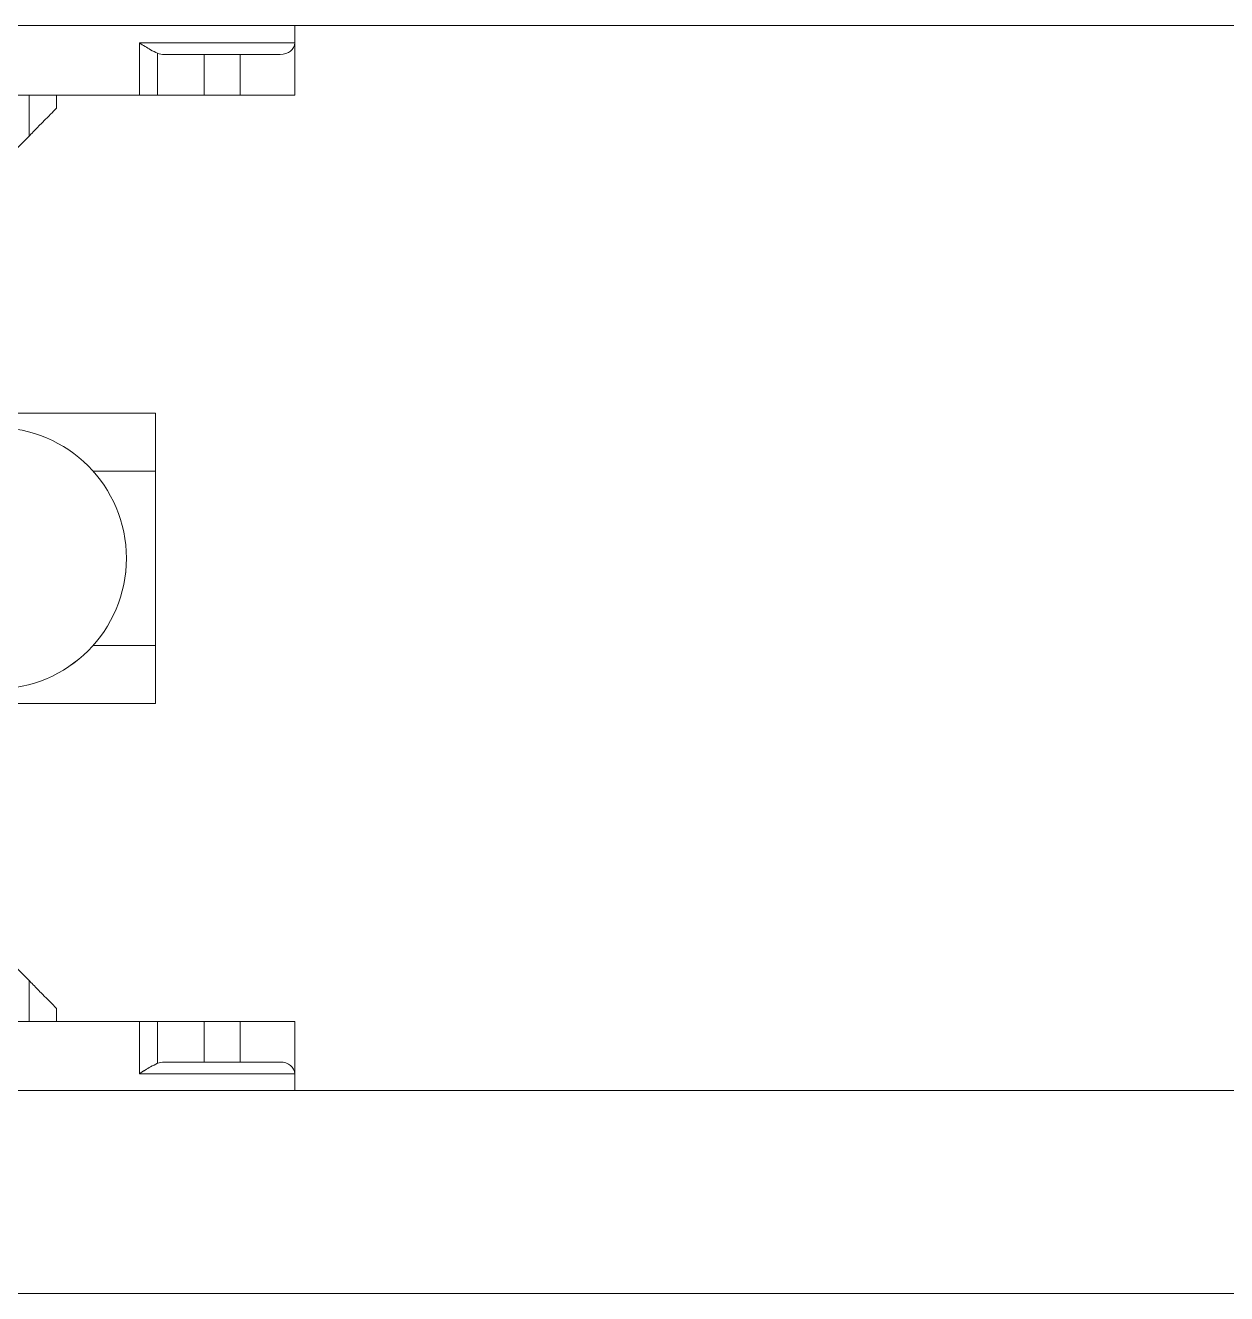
# Model space of a CAD drawing. Header units: inches. Extents: x -1851 to 6314, y -1304 to 4687.
# Drawn here: x 1557.29 to 1566.76, y 3726.85 to 3736.85 of the extents above; entities that cross this region are included whole.
import ezdxf

# ---------------------------------------------------------------- set-up
doc = ezdxf.new("R2010")
doc.units = ezdxf.units.IN
doc.header["$MEASUREMENT"] = 0
doc.layers.add('E-ARRY-TABL', color=9, linetype='Continuous')

# ---------------------------------------------------------------- blocks, each defined once
blk = doc.blocks.new('2.2.1_8 Mid Plan View')
at = {"color": 7, "linetype": 'Continuous', "lineweight": 15}
for p, q in [((26.705, -3.73684), (26.705, 2.68042)), ((27.3067, 2.68042), (27.3067, -3.73684)), ((26.59017, -3.62201), (26.59017, 2.56559)), ((26.71444, 0.16896), (26.705, 0.16896)), ((26.71444, 0.16896), (26.74396, 0.16896)), ((26.71444, 0.08119), (26.71444, 0.16896)), ((26.74396, 0.16896), (26.74396, 0.1382)), ((27.29678, 0.16896), (27.26725, 0.16896)), ((27.26725, 0.1382), (27.26725, 0.16896)), ((27.29678, 0.16896), (27.29678, 0.08119)), ((27.29678, 0.16896), (27.3067, 0.16896)), ((26.721, 0.1382), (26.721, 0.16076)), ((27.29022, 0.16076), (27.29022, 0.1382)), ((26.721, 0.1382), (26.74396, 0.1382)), ((26.721, 0.1177), (26.721, 0.1382)), ((26.74396, 0.1382), (26.74396, 0.1177)), ((27.26725, 0.1382), (27.29022, 0.1382)), ((27.26725, 0.1177), (27.26725, 0.1382)), ((27.29022, 0.1382), (27.29022, 0.1177)), ((26.74396, 0.1177), (26.721, 0.1177)), ((26.721, 0.09514), (26.721, 0.1177)), ((26.74396, 0.1177), (26.74396, 0.09143)), ((27.29022, 0.1177), (27.26725, 0.1177)), ((27.26725, 0.09143), (27.26725, 0.1177)), ((27.29022, 0.1177), (27.29022, 0.09514)), ((26.72029, 0.09143), (26.74396, 0.09143)), ((26.74396, 0.09143), (26.74396, 0.08119)), ((26.92359, 0.09022), (26.95639, 0.09022)), ((26.92359, 0.09022), (26.92359, -0.1048)), ((26.95639, 0.09022), (27.05482, 0.09022)), ((27.05482, 0.09022), (27.08763, 0.09022)), ((27.08763, 0.09022), (27.08763, -0.1048)), ((27.26725, 0.09143), (27.29093, 0.09143)), ((27.26725, 0.08119), (27.26725, 0.09143)), ((26.74396, 0.08119), (26.71444, 0.08119)), ((26.74396, 0.08119), (26.74396, -0.22889)), ((27.29678, 0.08119), (27.26725, 0.08119)), ((27.26725, -0.22889), (27.26725, 0.08119)), ((26.74396, 0.03434), (26.75137, 0.03434)), ((26.75137, 0.03434), (26.75137, 0.03434)), ((26.76672, 0.01921), (26.76703, 0.0189)), ((26.86373, -0.07648), (26.76703, 0.0189))]:
    blk.add_line(p, q, dxfattribs=at)
at = {"color": 8, "linetype": 'Continuous', "lineweight": 15}
for p, q in [((26.95639, 0.09022), (26.95639, 0.05502)), ((27.05482, 0.09022), (27.05482, 0.05502)), ((26.76703, 0.0189), (26.74396, 0.0189))]:
    blk.add_line(p, q, dxfattribs=at)
at = {"color": 7, "linetype": 'Continuous', "lineweight": 15}
blk.add_arc((27.00561, 0), 0.07382, 0, 180, dxfattribs=at)
for centre, start_param, end_param in [((26.71444, 0.16076), 4.712389, 6.283185), ((27.29678, 0.16076), 0, 1.570796), ((26.71444, 0.09514), 4.24319, 4.712389), ((27.29678, 0.09514), 1.570796, 2.039995)]:
    blk.add_ellipse(centre, major_axis=(0, 0.0082), ratio=0.8, start_param=start_param, end_param=end_param, dxfattribs=at)
for points, knots in [([(26.72029, 0.09143), (26.71966, 0.09012), (26.71811, 0.08689), (26.71577, 0.08329), (26.71444, 0.0812), (26.71444, 0.08119)], [0, 0, 0, 0, 0.405195, 0.996287, 1, 1, 1, 1]), ([(27.29678, 0.08119), (27.29677, 0.0812), (27.29545, 0.08329), (27.2931, 0.08689), (27.29156, 0.09012), (27.29093, 0.09143)], [0, 0, 0, 0, 0.003713, 0.594805, 1, 1, 1, 1]), ([(26.75137, 0.03434), (26.75139, 0.03432), (26.75148, 0.03423), (26.75288, 0.03281), (26.75649, 0.02922), (26.76128, 0.02447), (26.76488, 0.02099), (26.76672, 0.01921)], [0, 0, 0, 0, 0.068009, 0.289093, 0.54571, 0.768105, 1, 1, 1, 1])]:
    blk.add_open_spline(points, degree=3, knots=knots, dxfattribs=at)
blk = doc.blocks.new('2.2.1_8 End Plan View')
at = {"color": 7, "linetype": 'Continuous', "lineweight": 15}
for p, q in [((-0.30061, 2.68042), (-0.30061, -3.73684)), ((0.30109, -3.73684), (0.30109, 2.68042)), ((-0.41544, 2.56559), (-0.41544, -3.62201)), ((-0.26164, 0.16896), (-0.30061, 0.16896)), ((-0.29117, 0.16896), (-0.29117, 0.08119)), ((-0.26164, -0.22889), (-0.26164, 0.16896)), ((0.30109, 0.16896), (0.26164, 0.16896)), ((0.26164, 0.16896), (0.26164, -0.22889)), ((0.29117, 0.08119), (0.29117, 0.16896)), ((-0.28461, 0.16076), (-0.28461, 0.09514)), ((0.28461, 0.09514), (0.28461, 0.16076)), ((-0.26164, 0.1382), (-0.28461, 0.1382)), ((0.28461, 0.1382), (0.26164, 0.1382)), ((-0.28461, 0.1177), (-0.26164, 0.1177)), ((0.26164, 0.1177), (0.28461, 0.1177)), ((-0.26164, 0.09143), (-0.28532, 0.09143)), ((0.08202, 0.09022), (-0.08202, 0.09022)), ((-0.08202, 0.09022), (-0.08202, -0.14855)), ((0.08202, 0.09022), (0.08202, -0.14855)), ((0.28532, 0.09143), (0.26164, 0.09143)), ((-0.29117, 0.08119), (-0.26164, 0.08119)), ((0.26164, 0.08119), (0.29117, 0.08119)), ((0.26164, 0.03434), (0.25423, 0.03434)), ((0.25423, 0.03434), (0.25423, 0.03434)), ((0.14187, -0.07648), (0.23858, 0.0189)), ((0.23889, 0.01921), (0.23858, 0.0189))]:
    blk.add_line(p, q, dxfattribs=at)
at = {"color": 8, "linetype": 'Continuous', "lineweight": 15}
for p, q in [((-0.04921, 0.09022), (-0.04921, 0.05502)), ((0.04921, 0.09022), (0.04921, 0.05502)), ((0.23858, 0.0189), (0.26164, 0.0189))]:
    blk.add_line(p, q, dxfattribs=at)
at = {"color": 7, "linetype": 'Continuous', "lineweight": 15}
blk.add_arc((0, 0), 0.07382, 0, 180, dxfattribs=at)
at = {"color": 7, "linetype": 'Continuous', "lineweight": 15, "extrusion": (0, 0, -1)}
for centre, start_param, end_param in [((-0.29117, 0.16076), 0, 1.570796), ((0.29117, 0.16076), 4.712389, 6.283185), ((-0.29117, 0.09514), 1.570796, 2.039995), ((0.29117, 0.09514), 4.24319, 4.712389)]:
    blk.add_ellipse(centre, major_axis=(0, 0.0082), ratio=0.8, start_param=start_param, end_param=end_param, dxfattribs=at)
at = {"color": 7, "linetype": 'Continuous', "lineweight": 15}
for points, knots in [([(-0.29117, 0.08119), (-0.29116, 0.0812), (-0.28984, 0.08329), (-0.2875, 0.08689), (-0.28595, 0.09012), (-0.28532, 0.09143)], [0, 0, 0, 0, 0.003713, 0.594805, 1, 1, 1, 1]), ([(0.28532, 0.09143), (0.28595, 0.09012), (0.2875, 0.08689), (0.28984, 0.08329), (0.29116, 0.0812), (0.29117, 0.08119)], [0, 0, 0, 0, 0.405195, 0.996287, 1, 1, 1, 1]), ([(0.25423, 0.03434), (0.25421, 0.03432), (0.25413, 0.03423), (0.25272, 0.03281), (0.24912, 0.02922), (0.24432, 0.02447), (0.24073, 0.02099), (0.23889, 0.01921)], [0, 0, 0, 0, 0.068009, 0.289093, 0.54571, 0.768105, 1, 1, 1, 1])]:
    blk.add_open_spline(points, degree=3, knots=knots, dxfattribs=at)
blk = doc.blocks.new('A$C1ac49d95')
at = {"layer": 'E-ARRY-TABL', "xscale": -13.95298604562408, "yscale": 13.95298604562408, "zscale": 13.95298604562408, "rotation": 270}
for name, p in [('2.2.1_8 End Plan View', (52.14, 3744.5966)), ('2.2.1_8 Mid Plan View', (52.14, 3367.7878))]:
    blk.add_blockref(name, p, dxfattribs=at)

msp = doc.modelspace()

# ---------------------------------------------------------------- block references
msp.add_blockref('A$C1ac49d95', (1504.91807, -11.95114))

doc.saveas('drawing.dxf')
